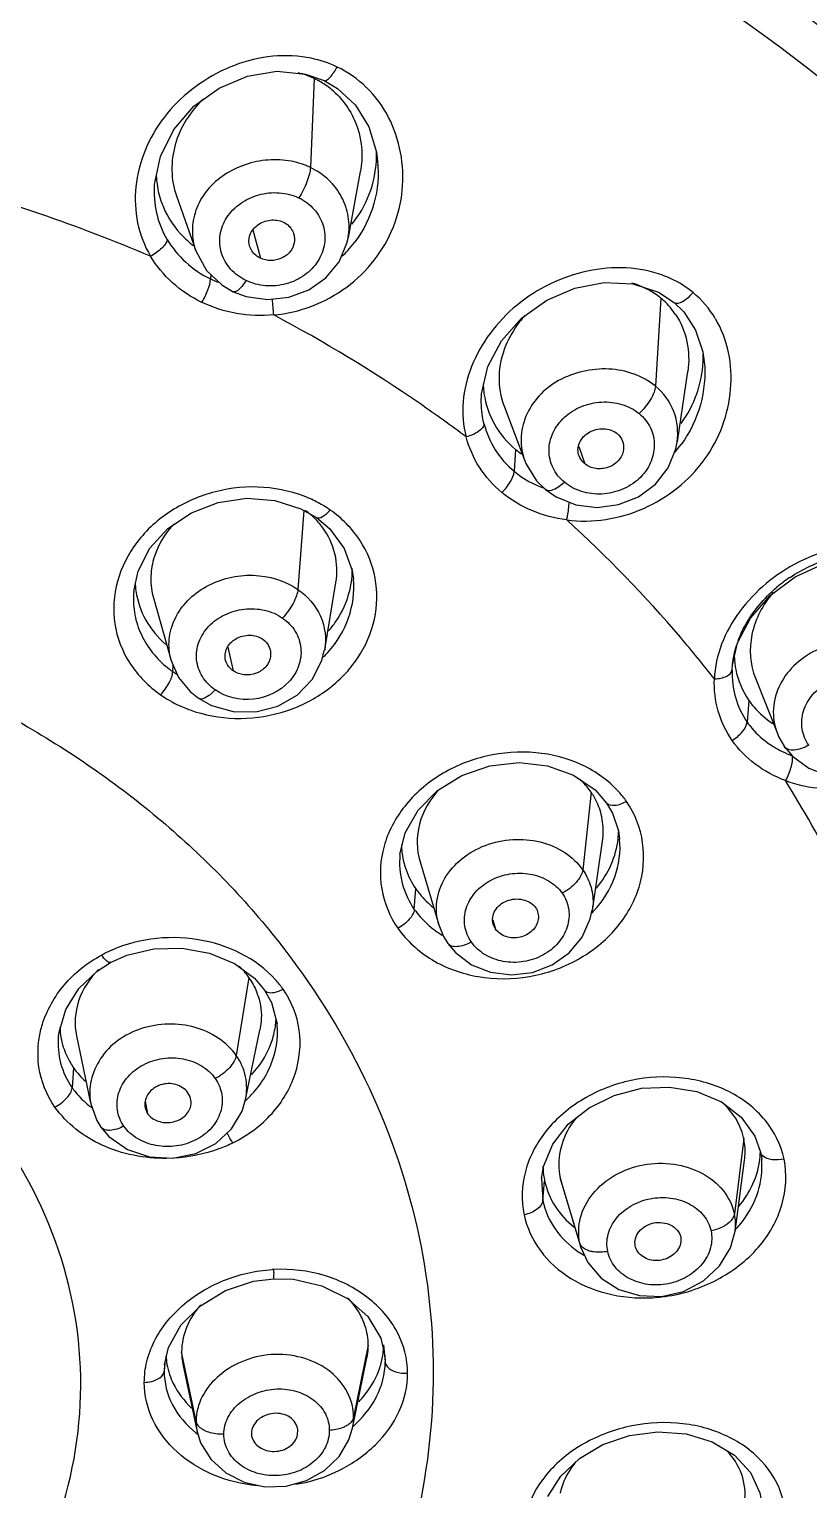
# Model space of a CAD drawing. Extents: x 0 to 1693, y 0 to 1240.
# Drawn here: x 939.1 to 953.97, y 641.74 to 669.62 of the extents above; entities that cross this region are included whole.
import ezdxf

# ---------------------------------------------------------------- set-up
doc = ezdxf.new("R2010")
doc.units = 0
doc.header["$LTSCALE"] = 14
doc.header["$MEASUREMENT"] = 0
doc.layers.add('DEF_LAYER_ASSEM_MEMBER', color=7, linetype='CONTINUOUS')

msp = doc.modelspace()

# ---------------------------------------------------------------- linework, layer by layer
at = {"layer": 'DEF_LAYER_ASSEM_MEMBER', "color": 7, "linetype": 'Continuous'}
for p, q in [((943.827, 668.813), (944.369, 668.761)), ((944.369, 668.761), (944.725, 668.636)), ((945.747, 667.101), (945.747, 667.1)), ((945.191, 665.644), (945.418, 666.899)), ((941.909, 666.435), (942.278, 665.386)), ((945.184, 665.63), (945.187, 665.644)), ((951.102, 664.597), (951.402, 664.403)), ((951.978, 663.268), (951.978, 663.266)), ((951.468, 661.74), (951.663, 663.084)), ((948.16, 662.42), (948.557, 661.378)), ((951.459, 661.736), (951.459, 661.741)), ((948.555, 661.377), (948.556, 661.376)), ((944.282, 660.466), (944.579, 660.298)), ((944.739, 657.775), (944.951, 659.055)), ((941.096, 658.889), (941.096, 658.888)), ((941.472, 658.766), (941.81, 657.571)), ((952.517, 657.482), (952.613, 657.905)), ((944.739, 657.775), (944.737, 657.76)), ((952.511, 657.389), (952.517, 657.482)), ((952.517, 657.482), (952.518, 657.49)), ((952.953, 657.231), (953.373, 656.173)), ((953.509, 655.921), (953.508, 655.922)), ((949.483, 655.381), (949.893, 655.099)), ((949.817, 655.059), (949.802, 655.079)), ((949.83, 655.039), (949.817, 655.059)), ((949.893, 655.099), (950.115, 654.848)), ((950.115, 654.848), (950.115, 654.848)), ((949.845, 652.798), (950.036, 654.123)), ((950.365, 654.16), (950.365, 654.163)), ((946.173, 653.867), (946.173, 653.865)), ((946.556, 653.729), (946.914, 652.524)), ((949.802, 652.639), (949.839, 652.811)), ((947.998, 652.443), (947.953, 652.536)), ((947.086, 652.17), (947.085, 652.17)), ((943.833, 650.614), (943.832, 650.634)), ((940.003, 650.406), (940.272, 649.12)), ((943.229, 649.188), (943.502, 650.516)), ((940.275, 649.121), (940.278, 649.105)), ((941.313, 649.032), (941.361, 648.92)), ((940.469, 648.664), (940.469, 648.664)), ((952.729, 648.446), (952.724, 648.468)), ((953.05, 648.185), (953.05, 648.185)), ((948.874, 647.686), (948.913, 647.913)), ((952.565, 646.665), (952.745, 648.034)), ((953.072, 648.042), (953.072, 648.043)), ((948.873, 647.693), (948.872, 647.686)), ((949.229, 647.696), (949.253, 647.602)), ((949.253, 647.602), (949.624, 646.369)), ((952.479, 646.363), (952.564, 646.677)), ((950.668, 646.373), (950.662, 646.396)), ((951.527, 646.569), (951.531, 646.474)), ((945.56, 645.048), (945.806, 644.638)), ((941.681, 644.127), (941.759, 644.461)), ((945.806, 644.638), (945.887, 644.3)), ((945.269, 642.92), (945.543, 644.258)), ((945.886, 644.305), (945.887, 644.3)), ((941.682, 644.132), (941.681, 644.127)), ((942.035, 644.141), (942.306, 642.85)), ((942.304, 642.856), (942.305, 642.85)), ((943.339, 642.821), (943.344, 642.766)), ((944.218, 642.794), (944.227, 642.891))]:
    msp.add_line(p, q, dxfattribs=at)
at = {"layer": 'DEF_LAYER_ASSEM_MEMBER', "color": 9, "linetype": 'Continuous'}
for p, q in [((944.539, 668.674), (944.465, 666.977)), ((943.37, 665.786), (943.511, 665.247)), ((942.564, 664.935), (942.561, 664.851)), ((951.15, 664.482), (951.045, 662.804)), ((948.378, 661.598), (948.352, 661.179)), ((949.582, 661.652), (949.696, 661.325)), ((944.341, 660.433), (944.226, 658.925)), ((942.889, 657.822), (942.992, 657.373)), ((941.841, 657.356), (941.848, 657.483)), ((952.827, 656.806), (952.795, 656.393)), ((949.817, 655.059), (949.66, 653.573)), ((946.447, 652.82), (946.477, 653.209)), ((947.947, 652.621), (947.998, 652.443)), ((943.292, 651.52), (943.051, 650.031)), ((939.95, 649.793), (939.921, 649.416)), ((941.315, 649.156), (941.361, 648.92)), ((952.729, 648.446), (952.551, 647.009)), ((948.872, 647.686), (948.897, 647.256)), ((948.897, 647.256), (948.932, 647.636)), ((949.604, 646.449), (949.229, 647.696)), ((949.624, 646.369), (949.604, 646.449)), ((945.568, 644.5), (945.29, 643.126)), ((945.861, 644.51), (945.892, 644.179)), ((941.691, 644.168), (941.676, 644.005)), ((942.284, 643.05), (942.009, 644.378)), ((945.887, 644.3), (945.892, 644.179)), ((941.681, 644.127), (941.676, 644.005))]:
    msp.add_line(p, q, dxfattribs=at)
at = {"layer": 'DEF_LAYER_ASSEM_MEMBER', "color": 7, "linetype": 'Continuous'}
for points in [[(941.495, 666.653), (941.606, 667.189), (941.86, 667.701), (942.244, 668.145), (942.725, 668.49), (943.265, 668.718), (943.827, 668.813)], [(944.725, 668.636), (944.984, 668.483), (945.323, 668.165), (945.577, 667.752), (945.725, 667.267), (945.747, 667.101)], [(942.994, 664.606), (943.24, 664.514), (943.649, 664.455), (944.057, 664.5), (944.436, 664.643), (944.76, 664.873), (945.011, 665.175), (945.163, 665.531), (945.184, 665.63)], [(942.278, 665.386), (942.485, 665.011), (942.774, 664.735), (942.994, 664.606)], [(947.73, 662.659), (947.852, 663.181), (948.112, 663.669), (948.493, 664.103), (948.972, 664.446), (949.51, 664.675), (950.07, 664.782), (950.614, 664.757), (951.102, 664.597)], [(951.402, 664.403), (951.587, 664.221), (951.812, 663.875), (951.95, 663.462), (951.978, 663.266)], [(948.95, 660.829), (949.154, 660.689), (949.529, 660.539), (949.934, 660.49), (950.342, 660.544), (950.72, 660.695), (951.046, 660.933), (951.289, 661.245), (951.434, 661.607), (951.459, 661.736)], [(948.556, 661.376), (948.574, 661.33), (948.778, 661), (948.95, 660.83)], [(941.096, 658.889), (941.181, 659.274), (941.404, 659.71), (941.749, 660.09), (942.196, 660.388), (942.708, 660.585), (943.252, 660.664), (943.789, 660.622), (944.282, 660.466)], [(944.579, 660.298), (944.837, 660.079), (945.108, 659.708), (945.263, 659.286), (945.288, 659.119)], [(952.613, 657.905), (952.86, 658.379), (953.235, 658.81), (953.709, 659.165), (954.25, 659.411), (954.817, 659.534), (955.371, 659.53), (955.873, 659.401), (956.286, 659.149)], [(941.809, 657.571), (941.952, 657.247), (942.174, 656.976), (942.334, 656.847)], [(942.334, 656.847), (942.577, 656.711), (942.991, 656.593), (943.425, 656.589), (943.842, 656.698), (944.21, 656.908), (944.5, 657.206), (944.683, 657.571), (944.729, 657.762)], [(953.509, 655.921), (953.658, 655.744), (953.971, 655.511), (954.342, 655.368), (954.746, 655.324), (955.152, 655.381), (955.533, 655.535), (955.857, 655.779), (956.101, 656.094), (956.247, 656.455)], [(953.371, 656.177), (953.395, 656.119), (953.508, 655.922)], [(946.173, 653.865), (946.272, 654.279), (946.52, 654.711), (946.889, 655.087), (947.355, 655.376), (947.887, 655.556), (948.445, 655.619), (948.989, 655.561), (949.483, 655.381)], [(950.115, 654.848), (950.227, 654.655), (950.339, 654.321), (950.363, 654.163)], [(946.913, 652.526), (947.004, 652.304), (947.085, 652.17)], [(947.086, 652.17), (947.231, 651.996), (947.538, 651.764), (947.902, 651.619), (948.299, 651.569), (948.7, 651.617), (949.078, 651.758), (949.402, 651.988), (949.648, 652.29), (949.802, 652.639)], [(940.652, 651.807), (940.965, 651.945), (941.477, 652.067), (942.016, 652.08), (942.542, 651.984), (943.015, 651.787)], [(939.662, 650.393), (939.671, 650.475), (939.798, 650.91), (940.047, 651.312), (940.396, 651.643), (940.652, 651.807)], [(943.015, 651.787), (943.399, 651.504), (943.591, 651.28)], [(943.591, 651.28), (943.724, 651.043), (943.832, 650.634)], [(940.469, 648.664), (940.623, 648.482), (940.974, 648.236), (941.395, 648.097), (941.843, 648.07), (942.279, 648.158), (942.66, 648.353), (942.96, 648.631), (943.163, 648.971), (943.229, 649.19)], [(948.913, 647.913), (949.087, 648.34), (949.382, 648.721), (949.782, 649.035), (950.256, 649.27), (950.777, 649.405), (951.315, 649.428), (951.837, 649.341), (952.305, 649.147), (952.682, 648.855)], [(940.278, 649.105), (940.39, 648.793), (940.469, 648.664)], [(952.682, 648.855), (952.944, 648.489), (953.05, 648.185)], [(953.05, 648.185), (953.059, 648.141), (953.072, 648.043)], [(949.624, 646.369), (949.754, 646.081), (950.008, 645.783), (950.346, 645.567), (950.741, 645.449), (951.163, 645.433), (951.583, 645.528), (951.961, 645.729), (952.269, 646.015), (952.479, 646.363)], [(941.759, 644.461), (941.997, 644.884), (942.372, 645.256), (942.848, 645.544), (943.383, 645.721), (943.765, 645.77)], [(943.765, 645.77), (944.14, 645.76), (944.686, 645.637), (945.174, 645.391), (945.56, 645.048)], [(942.304, 642.856), (942.371, 642.64), (942.567, 642.324), (942.852, 642.068), (943.204, 641.889), (943.598, 641.8), (944.004, 641.813), (944.392, 641.92), (944.735, 642.111), (945.012, 642.377), (945.201, 642.699), (945.269, 642.92)], [(948.993, 641.612), (949.24, 642.002), (949.596, 642.342), (950.042, 642.605), (950.552, 642.777), (951.093, 642.849), (951.631, 642.809), (952.129, 642.656), (952.551, 642.404), (952.861, 642.072), (953.038, 641.682), (953.073, 641.482)]]:
    msp.add_lwpolyline(points, dxfattribs=at)
for centre, radius, start, end in [((943.859, 667.247), 1.581, 62.5207, 64.4961), ((943.855, 667.24), 1.589, 58.091, 62.5191), ((943.859, 667.247), 1.581, 48.6079, 58.1005), ((943.604, 667.218), 2.123, 356.9668, 0.0979), ((943.601, 667.218), 2.126, 0.0971, 1.36), ((943.361, 666.909), 1.837, 182.2168, 182.922), ((943.338, 666.908), 1.815, 182.9138, 187.8295), ((943.268, 666.897), 1.744, 187.7994, 200.1105), ((943.43, 667.038), 1.958, 229.3966, 232.281), ((950.243, 663.384), 1.424, 47.4797, 50.4316), ((950.236, 663.377), 1.434, 33.6037, 47.4756), ((949.888, 663.379), 2.07, 359.7755, 0.956), ((949.863, 663.379), 2.096, 357.0769, 359.773), ((949.443, 662.905), 1.685, 181.9382, 183.1523), ((949.441, 662.905), 1.682, 183.1522, 188.1312), ((949.521, 662.982), 1.795, 230.453, 235.0742), ((943.479, 659.196), 1.522, 48.3243, 50.8595), ((943.509, 659.23), 1.477, 40.9575, 48.3282), ((943.534, 659.252), 1.443, 36.0668, 40.9351), ((943.631, 659.298), 1.633, 353.8296, 1.0567), ((942.658, 659.105), 1.535, 181.6655, 187.7849), ((943.579, 659.304), 1.685, 346.2954, 353.8222), ((955.172, 656.83), 2.8, 123.8631, 130.2504), ((954.438, 657.277), 1.934, 161.3409, 162.6076), ((954.477, 657.263), 1.975, 159.8299, 161.34), ((954.191, 657.718), 1.645, 181.411, 182.3213), ((954.189, 657.718), 1.643, 182.3214, 182.7418), ((954.184, 657.718), 1.637, 182.7405, 187.7586), ((954.176, 657.717), 1.63, 187.7621, 191.2487), ((948.774, 654.324), 1.275, 13.8776, 28.8086), ((948.777, 654.334), 1.566, 353.889, 358.8137), ((947.723, 654.089), 1.522, 181.5212, 182.9849), ((947.73, 654.089), 1.529, 182.9891, 188.074), ((947.756, 654.094), 1.556, 188.1063, 198.7646), ((942.168, 650.734), 1.371, 33.0867, 34.943), ((942.243, 650.771), 1.287, 17.8125, 19.978), ((942.207, 650.819), 1.607, 341.8968, 352.9462), ((942.261, 650.81), 1.552, 353.0151, 353.7294), ((942.278, 650.808), 1.535, 353.7245, 357.3017), ((950.762, 647.846), 1.581, 140.7231, 146.7638), ((951.553, 648.195), 1.203, 0.1102, 12.0378), ((951.519, 648.196), 1.237, 352.4613, 0.046), ((951.534, 648.232), 1.514, 353.2847, 358.2364), ((950.306, 647.924), 1.405, 180.1458, 189.6964), ((950.231, 647.913), 1.328, 189.7729, 192.0395), ((944.152, 644.381), 1.448, 42.575, 44.9534), ((944.179, 644.405), 1.412, 35.5345, 42.5933), ((943.577, 644.192), 1.617, 138.1619, 138.5942), ((944.329, 644.503), 1.24, 348.5992, 357.5764), ((944.37, 644.5), 1.198, 357.6178, 359.9989), ((944.491, 644.512), 1.37, 351.4454, 357.3265), ((943.037, 644.37), 1.328, 183.1431, 190.1638), ((943.162, 644.378), 1.153, 180.0002, 180.7795), ((943.185, 644.379), 1.176, 180.8202, 191.6908), ((944.426, 644.523), 1.436, 341.5978, 351.4094), ((943.074, 644.377), 1.366, 190.1752, 198.4172), ((950.82, 641.225), 1.668, 141.001, 141.9705)]:
    msp.add_arc(centre, radius, start, end, dxfattribs=at)
at = {"layer": 'DEF_LAYER_ASSEM_MEMBER', "color": 9, "linetype": 'Continuous'}
for centre, radius, start, end in [((929.128, 636.361), 31.425, 66.9805, 75.2244), ((943.466, 666.952), 2.315, 313.9297, 317.7228), ((943.481, 666.938), 2.295, 317.7204, 322.6512), ((943.497, 666.925), 2.275, 322.658, 323.0288), ((943.396, 666.598), 1.936, 227.3205, 244.4445), ((943.44, 666.699), 2.047, 244.5465, 248.982), ((937.773, 663.832), 6.001, 3.1587, 6.0668), ((949.677, 663.057), 2.306, 319.0782, 323.7606), ((943.488, 658.463), 2.398, 59.5833, 66.3278), ((943.561, 658.589), 2.253, 55.2761, 59.5613), ((943.312, 659.072), 2.007, 314.1052, 317.0094), ((943.343, 659.042), 1.964, 317.0184, 317.476), ((943.351, 659.035), 1.953, 317.4761, 317.8674), ((942.887, 658.865), 1.836, 229.9291, 235.2642), ((942.899, 658.882), 1.857, 235.2703, 238.0864), ((942.372, 656.901), 0.0658, 235.3004, 245.9104), ((943.063, 659.084), 2.616, 249.347, 252.328), ((954.402, 656.586), 1.11, 200.8886, 201.6325), ((954.261, 657.482), 1.832, 235.4673, 238.9438), ((954.294, 657.536), 1.896, 238.9533, 244.0672), ((954.321, 657.593), 1.958, 244.0678, 250.0716), ((948.928, 653.782), 1.911, 34.9965, 42.0572), ((935.608, 644.089), 21.123, 21.2486, 31.9813), ((948.76, 652.955), 1.097, 352.397, 356.1891), ((948.214, 654.286), 2.234, 316.5195, 317.6958), ((947.938, 653.915), 1.854, 231.2438, 233.947), ((947.975, 653.967), 1.918, 233.9589, 238.7072), ((941.834, 649.388), 2.894, 115.7601, 117.8478), ((942.352, 650.181), 1.943, 35.0298, 41.7441), ((941.883, 650.657), 2.006, 312.1449, 312.6162), ((941.371, 650.475), 1.799, 231.057, 231.5794), ((941.389, 650.498), 1.827, 231.5825, 233.2651), ((951.562, 646.798), 1.012, 358.6725, 12.0451), ((951.548, 646.799), 1.026, 353.1266, 358.6136), ((951.109, 648.083), 2.009, 317.3243, 322.5573), ((950.584, 647.776), 1.798, 235.5833, 239.8656), ((943.925, 642.966), 2.986, 92.9746, 93.5711), ((950.823, 648.396), 2.991, 275.2452, 277.8009), ((943.25, 643.05), 0.965, 180.0038, 189.5216), ((944.255, 643.127), 1.035, 348.5619, 359.9483), ((943.497, 644.338), 1.936, 231.0512, 231.4438), ((943.505, 644.349), 1.95, 231.4445, 232.4387), ((943.249, 643.05), 0.964, 189.5364, 191.6268)]:
    msp.add_arc(centre, radius, start, end, dxfattribs=at)
for points, start_tangent, end_tangent in [([(969.823, 665.655), (966.819, 672.716), (961.726, 678.94), (954.808, 684.074), (946.427, 687.88)], (-0.248722, 0.968575), (-0.946164, 0.323686)), ([(968.976, 645.436), (968.865, 652.38), (967.018, 659.169), (963.521, 665.477), (958.529, 671.067), (952.238, 675.685), (944.954, 679.126), (936.943, 681.26), (928.579, 681.979)], (0.108919, 0.994051), (-1, -0.000266)), ([(934.987, 615.658), (948.508, 619.754), (954.35, 623.277), (959.302, 627.631), (963.195, 632.667), (965.893, 638.212), (967.304, 644.073), (967.378, 650.048), (966.115, 655.932), (963.556, 661.521), (959.79, 666.623), (954.947, 671.061), (949.195, 674.683), (942.731, 677.363), (928.579, 679.564)], (0.990632, 0.136562), (-1, 0)), ([(934.916, 615.868), (948.308, 619.922), (954.094, 623.41), (959, 627.722), (962.856, 632.709), (965.53, 638.2), (966.928, 644.004), (967.003, 649.922), (965.752, 655.75), (963.218, 661.285), (959.489, 666.338), (954.693, 670.734), (948.997, 674.321), (942.595, 676.975), (928.579, 679.155)], (0.990658, 0.136371), (-1, 0)), ([(946.801, 678.676), (956.772, 672.858), (960.839, 669.105), (964.199, 664.861), (966.745, 660.272), (968.426, 655.409), (969.209, 650.388), (969.068, 645.334)], (0.924076, -0.38221), (-0.1181, -0.993002)), ([(965.947, 648.415), (964.973, 654.26), (962.672, 659.845), (959.129, 664.967), (954.473, 669.439), (942.534, 675.812), (928.579, 678.044)], (-0.050016, 0.998748), (-1, 0)), ([(928.579, 677.206), (942.111, 675.085), (953.763, 669.017), (958.361, 664.747), (961.916, 659.845), (964.304, 654.48), (965.439, 648.842)], (1, 0), (0.085984, -0.996297)), ([(944.305, 669.09), (943.563, 669.075), (942.844, 668.854), (942.2, 668.462), (941.674, 667.932), (941.311, 667.299), (941.138, 666.611), (941.17, 665.921), (941.417, 665.284)], (-0.991656, 0.128913), (0.514368, -0.857569)), ([(944.973, 668.895), (944.48, 669.061), (944.307, 669.09)], (-0.899778, 0.436349), (-0.992255, 0.124218)), ([(944.725, 668.636), (944.774, 668.643), (944.84, 668.699), (944.973, 668.895)], (0.902973, -0.429696), (0.468408, 0.883512)), ([(945.531, 668.506), (944.973, 668.895)], (-0.712795, 0.701372), (-0.90501, 0.42539)), ([(943.766, 664.163), (945.157, 664.695), (946.049, 665.847), (946.217, 666.547), (946.185, 667.261), (945.957, 667.934), (945.533, 668.505)], (0.996257, 0.086445), (-0.718443, 0.695585)), ([(944.465, 666.977), (944.048, 667.105), (943.603, 667.115), (943.17, 667.012), (942.782, 666.808), (942.476, 666.517), (942.282, 666.16), (942.214, 665.772), (942.278, 665.387)], (-0.902464, 0.430765), (0.329976, -0.943989)), ([(945.747, 667.1), (945.678, 666.293), (945.314, 665.557)], (0.093139, -0.995653), (-0.601412, -0.798939)), ([(944.465, 666.977), (944.447, 666.857), (944.398, 666.703), (944.245, 666.397)], (-0.043799, -0.99904), (-0.538137, -0.842857)), ([(945.187, 665.644), (945.187, 666.039), (945.061, 666.414), (944.815, 666.738), (944.465, 666.977)], (0.163738, 0.986504), (-0.902733, 0.430201)), ([(941.736, 665.601), (941.536, 666.105), (941.495, 666.653)], (-0.511849, 0.859076), (0.066556, 0.997783)), ([(943.239, 664.82), (942.943, 665.04), (942.77, 665.345), (942.745, 665.69), (942.871, 666.022), (943.13, 666.289), (943.481, 666.455), (943.872, 666.494), (944.245, 666.397)], (-0.902552, 0.430581), (0.902541, -0.430603)), ([(944.245, 666.397), (944.539, 666.176), (944.709, 665.869), (944.735, 665.524), (944.61, 665.192), (944.353, 664.923), (944.003, 664.757), (943.611, 664.721), (943.239, 664.82)], (0.902541, -0.430603), (-0.902552, 0.430581)), ([(941.736, 665.601), (941.705, 665.526), (941.633, 665.439), (941.417, 665.284)], (-0.17953, -0.983752), (-0.887591, -0.460632)), ([(941.736, 665.601), (942.083, 665.174)], (0.510807, -0.859696), (0.735229, -0.677819)), ([(942.395, 664.403), (941.835, 664.778), (941.417, 665.284)], (-0.901818, 0.432115), (-0.52037, 0.853941)), ([(951.186, 664.92), (950.485, 665.062), (949.752, 664.998), (949.042, 664.754), (948.406, 664.35), (947.892, 663.812), (947.54, 663.182), (947.379, 662.506), (947.436, 661.836)], (-0.937115, 0.34902), (0.254361, -0.967109)), ([(942.394, 664.403), (942.51, 664.641), (942.561, 664.851)], (0.524664, 0.851309), (0.043574, 0.99905)), ([(943.239, 664.82), (943.101, 664.649), (943.04, 664.608), (942.994, 664.606)], (-0.538123, -0.842866), (-0.902597, 0.430486)), ([(951.763, 664.59), (951.343, 664.855), (951.188, 664.919)], (-0.766553, 0.64218), (-0.938841, 0.344352)), ([(951.402, 664.403), (951.563, 664.421), (951.669, 664.496), (951.763, 664.59)], (0.77065, -0.637259), (0.656821, 0.754047)), ([(952.187, 664.093), (951.763, 664.59)], (-0.506765, 0.862085), (-0.774722, 0.632302)), ([(943.766, 664.163), (943.057, 664.193), (942.395, 664.403)], (-0.996393, -0.084857), (-0.904125, 0.427268)), ([(947.436, 661.835), (946.563, 662.464), (943.766, 664.163)], (-0.799947, 0.600071), (-0.882838, 0.469677)), ([(949.353, 660.251), (950.822, 660.472), (951.978, 661.4), (952.323, 662.045), (952.48, 662.745), (952.44, 663.447), (952.189, 664.092)], (0.991481, -0.130249), (-0.513958, 0.857815)), ([(951.045, 662.804), (950.637, 663.035), (950.157, 663.13), (949.661, 663.086), (949.198, 662.91), (948.823, 662.614), (948.577, 662.229), (948.483, 661.802), (948.555, 661.377)], (-0.770754, 0.637133), (0.353778, -0.935329)), ([(951.978, 663.266), (951.902, 662.449), (951.537, 661.694)], (0.093439, -0.995625), (-0.591207, -0.80652)), ([(947.778, 662.081), (947.748, 662.222), (947.73, 662.659)], (-0.253872, 0.967238), (0.08345, 0.996512)), ([(951.045, 662.804), (951.019, 662.69), (950.95, 662.548), (950.734, 662.282)], (-0.0626, -0.998039), (-0.735277, -0.677767)), ([(951.459, 661.741), (951.396, 662.32), (951.045, 662.804)], (0.137916, 0.990444), (-0.771116, 0.636695)), ([(949.311, 660.97), (949.092, 661.246), (949.016, 661.578), (949.093, 661.917), (949.311, 662.211), (949.636, 662.416), (950.02, 662.501), (950.406, 662.456), (950.734, 662.282)], (-0.770874, 0.636987), (0.770857, -0.637008)), ([(950.734, 662.282), (950.951, 662.006), (951.023, 661.672), (950.947, 661.333), (950.731, 661.038), (950.406, 660.832), (950.023, 660.746), (949.638, 660.795), (949.311, 660.97)], (0.770857, -0.637008), (-0.770874, 0.636987)), ([(947.778, 662.081), (947.671, 661.941), (947.436, 661.836)], (-0.148669, -0.988887), (-0.966869, -0.255272)), ([(947.778, 662.081), (947.992, 661.588), (948.352, 661.179)], (0.253179, -0.967419), (0.770521, -0.637415)), ([(948.117, 660.774), (947.69, 661.256), (947.436, 661.835)], (-0.76952, 0.638623), (-0.260966, 0.965348)), ([(948.117, 660.774), (948.281, 660.982), (948.352, 661.179)], (0.720815, 0.693128), (0.062281, 0.998059)), ([(948.352, 661.179), (948.478, 661.083), (948.908, 660.861)], (0.771206, -0.636585), (0.937817, -0.347131)), ([(944.451, 660.659), (943.574, 660.873), (942.654, 660.789), (941.813, 660.425), (941.161, 659.828), (940.786, 659.077), (940.735, 658.27), (941.024, 657.516), (941.608, 656.914)], (-0.915615, 0.402057), (0.815485, -0.578778)), ([(949.311, 660.97), (949.207, 660.887), (949.103, 660.829), (948.95, 660.829)], (-0.735269, -0.677775), (-0.770539, 0.637393)), ([(949.353, 660.251), (948.688, 660.43), (948.117, 660.774)], (-0.991182, 0.132507), (-0.77296, 0.634455)), ([(942.269, 656.592), (943.136, 656.463), (944.012, 656.61), (944.788, 657.012), (945.369, 657.619), (945.685, 658.358), (945.701, 659.138), (945.408, 659.862), (944.844, 660.44)], (0.952782, -0.303657), (-0.82072, 0.571331)), ([(944.579, 660.298), (944.695, 660.314), (944.771, 660.368), (944.844, 660.441)], (0.821554, -0.570131), (0.668569, 0.74365)), ([(949.353, 660.251), (949.37, 660.329), (949.399, 660.594)], (0.231504, 0.972834), (0.034857, 0.999392)), ([(952.169, 657.217), (951.523, 658.011), (949.353, 660.251)], (-0.6145, 0.788917), (-0.73942, 0.673244)), ([(956.527, 659.42), (955.914, 659.705), (955.216, 659.797), (954.49, 659.709), (953.786, 659.451), (953.157, 659.037), (952.65, 658.5), (952.308, 657.879), (952.169, 657.218)], (-0.823016, 0.568018), (-0.037895, -0.999282)), ([(928.579, 659.049), (935.555, 657.903), (938.706, 656.511), (941.468, 654.638), (943.735, 652.355), (945.42, 649.751), (946.457, 646.925), (946.807, 643.986)], (1, 0), (0, -1)), ([(941.809, 657.574), (941.773, 657.972), (941.883, 658.364), (942.126, 658.711), (942.48, 658.98), (942.909, 659.147), (943.372, 659.195), (944.226, 658.925)], (-0.272289, 0.962216), (0.821714, -0.5699)), ([(944.8, 657.724), (945.193, 658.385), (945.288, 659.119)], (0.670847, 0.741596), (-0.092319, 0.995729)), ([(941.096, 658.888), (941.108, 658.49), (941.22, 658.109), (941.705, 657.459)], (-0.094017, -0.995571), (0.765182, -0.643814)), ([(944.226, 658.925), (944.2, 658.807), (944.135, 658.659), (943.935, 658.379)], (-0.076097, -0.9971), (-0.683966, -0.729514)), ([(944.226, 658.925), (944.657, 658.412), (944.739, 657.775)], (0.821795, -0.569784), (-0.163781, -0.986497)), ([(942.649, 657.007), (942.405, 657.262), (942.296, 657.583), (942.339, 657.92), (942.527, 658.221), (942.831, 658.441), (943.204, 658.548), (943.592, 658.528), (943.935, 658.379)], (-0.821759, 0.569835), (0.821772, -0.569817)), ([(943.935, 658.379), (944.177, 658.122), (944.283, 657.8), (944.24, 657.464), (944.054, 657.162), (943.379, 656.832), (942.649, 657.007)], (0.821772, -0.569817), (-0.821759, 0.569835)), ([(953.525, 655.277), (954.971, 655.181), (956.313, 655.838), (956.81, 656.391), (957.146, 657.037), (957.297, 657.727), (957.235, 658.406)], (0.936744, -0.350015), (-0.255207, 0.966886)), ([(956.094, 657.367), (955.736, 657.701), (955.252, 657.893), (954.712, 657.927), (954.182, 657.796), (953.734, 657.51), (953.424, 657.111), (953.296, 656.65), (953.366, 656.19)], (-0.572619, 0.819822), (0.35655, -0.934276)), ([(941.608, 656.914), (941.77, 657.141), (941.841, 657.356)], (0.683656, 0.729805), (0.056407, 0.998408)), ([(952.169, 657.218), (952.296, 657.234), (952.407, 657.272), (952.511, 657.389)], (0.999079, 0.042912), (0.103486, 0.994631)), ([(952.511, 657.389), (952.573, 656.866), (952.795, 656.393)], (-0.035731, -0.999361), (0.572383, -0.819986)), ([(953.97, 655.952), (953.844, 656.265), (953.87, 656.604), (954.043, 656.915), (954.338, 657.153), (954.708, 657.282), (955.099, 657.283), (955.452, 657.157), (955.713, 656.92)], (-0.572751, 0.819729), (0.572727, -0.819746)), ([(942.649, 657.007), (942.48, 656.867), (942.345, 656.841)], (-0.683992, -0.72949), (-0.912724, 0.408577)), ([(952.508, 656.045), (952.243, 656.603), (952.169, 657.217)], (-0.570622, 0.821213), (0.031429, 0.999506)), ([(941.608, 656.914), (941.733, 656.833), (942.141, 656.636)], (0.821921, -0.569601), (0.935698, -0.352803)), ([(952.508, 656.045), (952.708, 656.214), (952.795, 656.393)], (0.86221, 0.506551), (0.077371, 0.997002)), ([(952.795, 656.393), (952.886, 656.275), (953.223, 655.972)], (0.573149, -0.819451), (0.82372, -0.566997)), ([(953.525, 655.277), (952.948, 655.592), (952.508, 656.045)], (-0.935825, 0.352464), (-0.575801, 0.81759)), ([(953.97, 655.952), (953.83, 655.89), (953.691, 655.859), (953.577, 655.871), (953.509, 655.921)], (-0.874355, -0.485287), (-0.573703, 0.819063)), ([(950.346, 655.062), (949.648, 655.573), (948.764, 655.809), (947.819, 655.743), (946.945, 655.387), (946.264, 654.785), (945.869, 654.026), (945.825, 653.211), (946.133, 652.458)], (-0.669355, 0.742943), (0.562873, -0.826543)), ([(953.654, 655.752), (953.626, 655.526), (953.525, 655.277)], (0.097615, -0.995224), (-0.489157, -0.872196)), ([(946.133, 652.458), (946.783, 651.86), (947.664, 651.536), (948.641, 651.539), (949.565, 651.863), (950.298, 652.462), (950.733, 653.244), (950.802, 654.092), (950.493, 654.878)], (0.578023, -0.81602), (-0.570186, 0.821516)), ([(950.493, 654.878), (950.381, 654.826), (950.267, 654.799), (950.115, 654.848)], (-0.868114, -0.496364), (-0.571465, 0.820626)), ([(946.914, 652.526), (946.878, 652.976), (947.031, 653.413), (947.353, 653.784), (947.802, 654.041), (948.323, 654.151), (948.848, 654.105), (949.315, 653.904), (949.66, 653.573)], (-0.283461, 0.958984), (0.572662, -0.819792)), ([(949.867, 652.782), (950.271, 653.438), (950.363, 654.16)], (0.673058, 0.73959), (-0.094152, 0.995558)), ([(946.173, 653.865), (946.217, 653.319), (946.447, 652.82)], (-0.092422, -0.99572), (0.572704, -0.819762)), ([(947.536, 652.195), (947.41, 652.504), (947.436, 652.837), (947.609, 653.142), (947.902, 653.373), (948.27, 653.495), (948.658, 653.491), (949.009, 653.363), (949.268, 653.127)], (-0.572707, 0.81976), (0.572727, -0.819746)), ([(949.66, 653.573), (949.625, 653.464), (949.537, 653.338), (949.268, 653.127)], (-0.104996, -0.994473), (-0.880716, -0.473645)), ([(949.66, 653.573), (949.817, 653.242), (949.854, 652.882)], (0.572754, -0.819728), (-0.066322, -0.997798)), ([(949.268, 653.127), (949.391, 652.816), (949.362, 652.484), (949.189, 652.179), (948.898, 651.946), (948.531, 651.822), (948.142, 651.826), (947.793, 651.956), (947.536, 652.195)], (0.572728, -0.819746), (-0.572707, 0.81976)), ([(946.447, 652.82), (946.351, 652.63), (946.133, 652.458)], (-0.077382, -0.997002), (-0.880479, -0.474085)), ([(946.447, 652.82), (946.684, 652.549), (946.777, 652.469)], (0.572704, -0.819762), (0.779753, -0.626087)), ([(943.802, 651.475), (942.322, 652.241), (940.576, 651.995)], (-0.665285, 0.746589), (-0.900618, -0.434611)), ([(947.536, 652.195), (947.399, 652.135), (947.264, 652.108), (947.153, 652.12), (947.086, 652.17)], (-0.880733, -0.473613), (-0.573258, 0.819375)), ([(939.593, 649.047), (939.288, 649.811), (939.355, 650.627), (939.77, 651.375), (940.482, 651.947)], (-0.572161, 0.820141), (0.880153, 0.474691)), ([(940.652, 651.807), (940.584, 651.832), (940.482, 651.947)], (-0.881565, -0.472064), (-0.586501, 0.809949)), ([(942.987, 648.361), (943.734, 648.926), (944.174, 649.683), (944.252, 650.515), (943.943, 651.297)], (0.891286, 0.453442), (-0.573617, 0.819124)), ([(943.591, 651.28), (943.644, 651.241), (943.777, 651.236), (943.943, 651.297)], (0.571638, -0.820506), (0.885835, 0.464001)), ([(943.051, 650.031), (942.266, 650.566), (941.754, 650.63), (941.243, 650.543), (940.793, 650.315), (940.464, 649.971), (940.285, 649.557), (940.275, 649.121)], (-0.572441, 0.819946), (0.185152, -0.98271)), ([(943.241, 649.181), (943.711, 649.851), (943.833, 650.614)], (0.735905, 0.677085), (-0.086277, 0.996271)), ([(939.657, 650.394), (939.702, 649.885), (939.921, 649.416)], (-0.07919, -0.99686), (0.572683, -0.819777)), ([(943.051, 650.031), (943.011, 649.921), (942.92, 649.796), (942.65, 649.59)], (-0.159798, -0.98715), (-0.886969, -0.461828)), ([(943.229, 649.19), (943.228, 649.626), (943.051, 650.031)], (0.201976, 0.97939), (-0.572825, 0.819678)), ([(940.907, 648.683), (940.784, 648.993), (940.813, 649.324), (940.987, 649.626), (941.28, 649.854), (941.65, 649.973), (942.04, 649.965), (942.391, 649.831), (942.65, 649.59)], (-0.572728, 0.819746), (0.572748, -0.819731)), ([(942.65, 649.59), (942.775, 649.281), (942.749, 648.95), (942.576, 648.648), (942.281, 648.422), (941.911, 648.304), (941.52, 648.313), (941.168, 648.445), (940.907, 648.683)], (0.572748, -0.819731), (-0.572727, 0.819746)), ([(953.498, 648.054), (953.137, 648.795), (952.455, 649.337), (951.559, 649.601), (950.583, 649.554), (949.672, 649.199), (948.962, 648.59), (948.565, 647.815), (948.54, 646.991)], (-0.206452, 0.978457), (0.197696, -0.980263)), ([(939.593, 649.047), (939.82, 649.221), (939.921, 649.416)], (0.890666, 0.454658), (0.077383, 0.997001)), ([(939.921, 649.416), (939.99, 649.325), (940.241, 649.076)], (0.57273, -0.819744), (0.777768, -0.628551)), ([(941.719, 648.067), (940.495, 648.32), (939.593, 649.047)], (-0.999974, -0.007195), (-0.572465, 0.819929)), ([(940.907, 648.683), (940.775, 648.627), (940.643, 648.602), (940.536, 648.615), (940.469, 648.664)], (-0.886982, -0.461805), (-0.575173, 0.818032)), ([(942.987, 648.361), (942.721, 648.247), (941.858, 648.071)], (-0.894577, -0.446914), (-0.998601, -0.052877)), ([(942.987, 648.361), (942.959, 648.405), (942.877, 648.555)], (-0.558562, 0.829463), (-0.436258, 0.899822)), ([(953.093, 648.113), (953.077, 648.13), (953.05, 648.185)], (-0.726416, 0.687255), (-0.209974, 0.977707)), ([(953.498, 648.054), (953.27, 648.041), (953.093, 648.113)], (-0.974786, -0.223141), (-0.726416, 0.687255)), ([(949.604, 646.449), (949.618, 646.936), (949.852, 647.392), (950.274, 647.744), (950.816, 647.944), (951.398, 647.956), (951.932, 647.784), (952.338, 647.452), (952.551, 647.009)], (-0.208666, 0.977987), (0.20864, -0.977993)), ([(951.229, 645.432), (952.216, 645.75), (953.004, 646.366), (953.456, 647.18), (953.498, 648.054)], (0.990742, 0.135758), (-0.206215, 0.978507)), ([(952.704, 646.862), (953.004, 647.435), (953.072, 648.042)], (0.607469, 0.794343), (-0.092961, 0.99567)), ([(948.897, 647.256), (948.788, 647.096), (948.541, 646.992)], (-0.090076, -0.995935), (-0.980638, -0.195828)), ([(948.897, 647.256), (949.134, 646.72), (949.568, 646.293)], (0.20865, -0.97799), (0.824896, -0.565285)), ([(950.136, 646.292), (950.144, 646.618), (950.301, 646.924), (950.583, 647.163), (950.945, 647.298), (951.334, 647.31), (951.69, 647.198), (951.962, 646.979), (952.106, 646.684)], (-0.208653, 0.97799), (0.208679, -0.977984)), ([(948.54, 646.991), (948.851, 646.308), (949.434, 645.777), (950.216, 645.468), (951.097, 645.417)], (0.208664, -0.977987), (0.995811, 0.091441)), ([(952.551, 647.009), (952.539, 646.962), (952.416, 646.814)], (-0.123197, -0.992382), (-0.803353, -0.595503)), ([(952.106, 646.684), (952.095, 646.358), (951.934, 646.053), (951.653, 645.813), (951.291, 645.676), (950.903, 645.662), (950.547, 645.774), (950.277, 645.995), (950.136, 646.292)], (0.20868, -0.977984), (-0.208653, 0.97799)), ([(965.533, 646.669), (964.6, 639.85), (961.848, 633.376), (957.416, 627.573), (951.527, 622.734)], (0, -1), (-0.83663, -0.547769)), ([(952.416, 646.814), (952.347, 646.77), (952.106, 646.684)], (-0.803353, -0.595503), (-0.980753, -0.195252)), ([(949.642, 646.383), (949.629, 646.399), (949.604, 646.449)], (-0.668908, 0.743345), (-0.288111, 0.957597)), ([(949.794, 646.297), (949.747, 646.313), (949.642, 646.383)], (-0.962326, 0.271899), (-0.668908, 0.743345)), ([(950.136, 646.292), (949.875, 646.281), (949.794, 646.297)], (-0.98076, -0.195217), (-0.962326, 0.271899)), ([(941.297, 643.792), (941.346, 644.19), (941.488, 644.575), (942.021, 645.252), (942.806, 645.734), (943.739, 645.946)], (0.007507, 0.999972), (0.998058, 0.062286)), ([(943.765, 645.77), (943.769, 645.782), (943.77, 645.817), (943.771, 645.874), (943.77, 645.948)], (0.998457, 0.055537), (-0.022577, 0.999745)), ([(946.32, 643.966), (946.119, 644.757), (945.559, 645.409), (944.737, 645.83), (943.77, 645.948)], (0.001337, 0.999999), (-0.999111, -0.042149)), ([(945.29, 643.126), (945.174, 643.597), (944.851, 643.991), (944.365, 644.245), (943.793, 644.326), (943.222, 644.213), (942.737, 643.931), (942.404, 643.525), (942.284, 643.05)], (0.000077, 1), (-0.00001, -1)), ([(945.279, 642.952), (945.728, 643.522), (945.892, 644.179)], (0.749071, 0.66249), (-0.000033, 1)), ([(945.892, 644.179), (945.931, 644.093), (946.091, 643.996), (946.32, 643.966)], (0.092663, -0.995697), (0.999183, 0.040407)), ([(946.807, 643.986), (946.457, 641.048), (945.42, 638.223), (943.736, 635.618), (941.469, 633.336), (938.707, 631.462), (935.555, 630.07), (928.579, 628.923)], (0, -1), (-1, 0)), ([(941.297, 643.792), (941.439, 643.811), (941.676, 644.005)], (0.999583, 0.028892), (0.092664, 0.995697)), ([(941.676, 644.005), (941.836, 643.364), (942.28, 642.832)], (-0.000038, -1), (0.777707, -0.628627)), ([(944.19, 641.847), (945.022, 642.117), (945.704, 642.603), (946.159, 643.243), (946.32, 643.966)], (0.986965, 0.160935), (-0.001183, 0.999999)), ([(943.449, 641.819), (942.611, 642.029), (941.922, 642.467), (941.461, 643.077), (941.297, 643.792)], (-0.995768, 0.091907), (0.00035, 1)), ([(942.815, 642.802), (942.893, 643.121), (943.114, 643.397), (943.44, 643.588), (943.823, 643.667), (944.206, 643.619), (944.532, 643.452), (944.75, 643.192), (944.826, 642.877)], (0, 1), (0.000028, -1)), ([(942.344, 642.946), (942.322, 642.971), (942.284, 643.05)], (-0.702541, 0.711644), (-0.202768, 0.979227)), ([(945.29, 643.126), (945.28, 643.095), (945.209, 643.002)], (-0.198537, -0.980093), (-0.763844, -0.645401)), ([(942.467, 642.864), (942.431, 642.882), (942.344, 642.946)], (-0.91054, 0.413421), (-0.702541, 0.711644)), ([(942.815, 642.802), (942.727, 642.803), (942.467, 642.864)], (-0.99929, -0.037686), (-0.91054, 0.413421)), ([(944.826, 642.877), (944.75, 642.557), (944.532, 642.28), (944.206, 642.089), (943.823, 642.013), (943.44, 642.062), (943.114, 642.229), (942.894, 642.488), (942.815, 642.802)], (0.000028, -1), (0, 1)), ([(945.142, 642.957), (945.071, 642.924), (944.826, 642.877)], (-0.876898, -0.480676), (-0.999289, -0.037712)), ([(945.209, 643.002), (945.142, 642.957)], (-0.763844, -0.645401), (-0.876898, -0.480676)), ([(953.498, 640.792), (953.471, 641.589), (953.071, 642.289), (952.362, 642.788), (951.453, 643.016), (950.477, 642.935), (949.579, 642.561), (948.899, 641.942), (948.54, 641.174)], (0.210001, 0.977701), (-0.218531, -0.97583))]:
    msp.add_spline(points, degree=3, dxfattribs=dict(at, start_tangent=start_tangent, end_tangent=end_tangent))
at = {"layer": 'DEF_LAYER_ASSEM_MEMBER', "color": 7, "linetype": 'Continuous'}
for points, start_tangent, end_tangent in [([(928.579, 678.449), (943.007, 676.077), (949.524, 673.198), (955.237, 669.324), (959.926, 664.602), (963.41, 659.216), (965.555, 653.372), (966.279, 647.294)], (1, 0), (-0.000029, -1)), ([(944.539, 668.674), (944.233, 668.784)], (-0.902562, 0.43056), (-0.969973, 0.243212)), ([(944.905, 668.433), (945.363, 667.735), (945.42, 666.899)], (0.749911, -0.661539), (-0.179059, -0.983838)), ([(942.424, 668.283), (941.887, 667.412), (941.909, 666.435)], (-0.730195, -0.683238), (0.331937, -0.943302)), ([(945.253, 665.893), (945.588, 666.466), (945.724, 667.105)], (0.633322, 0.773888), (0.052938, 0.998598)), ([(941.63, 666.298), (941.988, 665.713), (942.156, 665.551)], (0.345084, -0.938572), (0.759238, -0.650813)), ([(943.312, 665.461), (943.313, 665.687), (943.458, 665.878), (943.698, 665.973), (943.95, 665.935)], (-0.331745, 0.943369), (0.902541, -0.430603)), ([(943.95, 665.935), (944.123, 665.769), (944.157, 665.541)], (0.902541, -0.430603), (-0.177931, -0.984043)), ([(943.511, 665.247), (943.444, 665.286), (943.312, 665.461)], (-0.90255, 0.430584), (-0.331745, 0.943369)), ([(944.157, 665.541), (944.076, 665.368), (943.915, 665.246), (943.711, 665.202), (943.511, 665.247)], (-0.177931, -0.984043), (-0.90255, 0.430584)), ([(951.15, 664.482), (951.025, 664.575), (950.593, 664.772)], (-0.770885, 0.636974), (-0.960399, 0.278629)), ([(948.563, 664.16), (948.449, 664.024), (948.189, 663.573)], (-0.677867, -0.735185), (-0.375808, -0.926698)), ([(951.431, 664.171), (951.646, 663.653), (951.663, 663.084)], (0.5533, -0.832982), (-0.141107, -0.989994)), ([(948.189, 663.573), (948.063, 662.99), (948.16, 662.42)], (-0.375808, -0.926698), (0.355383, -0.934721)), ([(951.537, 662.094), (951.834, 662.659), (951.956, 663.272)], (0.58927, 0.807936), (0.050943, 0.998702)), ([(947.776, 662.667), (947.976, 662.08), (948.378, 661.598)], (0.141483, -0.989941), (0.77088, -0.636981)), ([(949.59, 661.472), (949.568, 661.595), (949.595, 661.72), (949.776, 661.921), (950.056, 661.99), (950.317, 661.898)], (-0.355094, 0.934831), (0.770857, -0.637008)), ([(950.317, 661.898), (950.417, 661.757), (950.436, 661.588)], (0.770857, -0.637008), (-0.143176, -0.989697)), ([(949.696, 661.325), (949.662, 661.357), (949.59, 661.472)], (-0.770872, 0.63699), (-0.355094, 0.934831)), ([(950.436, 661.588), (950.342, 661.387), (950.146, 661.256), (949.907, 661.233), (949.696, 661.325)], (-0.143176, -0.989697), (-0.770872, 0.63699)), ([(944.44, 660.377), (944.363, 660.435)], (-0.775413, 0.631454), (-0.809382, 0.587282)), ([(941.861, 660.17), (941.475, 659.501), (941.422, 659.132), (941.472, 658.766)], (-0.693105, -0.720837), (0.27225, -0.962227)), ([(944.951, 659.055), (944.933, 659.602), (944.701, 660.102)], (0.163741, 0.986503), (-0.588607, 0.808419)), ([(953.612, 659.155), (954.4, 659.517), (955.228, 659.606)], (0.830495, 0.557026), (0.997822, -0.06596)), ([(952.623, 657.944), (952.751, 658.226), (953.363, 658.967)], (0.344762, 0.93869), (0.763315, 0.646026)), ([(941.138, 658.897), (941.326, 658.34), (941.71, 657.872)], (0.135773, -0.99074), (0.755232, -0.655458)), ([(944.811, 658.133), (944.949, 658.31), (945.216, 658.904)], (0.656222, 0.754568), (0.236664, 0.971592)), ([(953.289, 658.864), (952.886, 658.064), (952.953, 657.231)], (-0.646896, -0.762578), (0.369089, -0.929394)), ([(942.849, 657.57), (942.87, 657.801), (943.044, 657.983), (943.306, 658.051), (943.557, 657.976)], (-0.272183, 0.962246), (0.821772, -0.569817)), ([(943.557, 657.976), (943.68, 657.825), (943.703, 657.637)], (0.821772, -0.569817), (-0.163662, -0.986516)), ([(952.518, 657.49), (952.593, 657.855)], (0.096829, 0.995301), (0.29888, 0.954291)), ([(942.992, 657.373), (942.943, 657.414), (942.849, 657.57)], (-0.821759, 0.569834), (-0.272183, 0.962246)), ([(943.703, 657.637), (943.613, 657.449), (943.429, 657.325), (943.201, 657.297), (942.992, 657.373)], (-0.163662, -0.986516), (-0.821759, 0.569834)), ([(952.577, 657.399), (952.827, 656.806)], (0.195087, -0.980786), (0.572758, -0.819724)), ([(952.827, 656.806), (952.923, 656.682), (953.282, 656.367)], (0.572758, -0.819724), (0.834629, -0.550813)), ([(946.921, 655.11), (946.545, 654.448), (946.556, 653.729)], (-0.68182, -0.73152), (0.285167, -0.958478)), ([(949.802, 655.079), (949.608, 655.296)], (-0.591564, 0.806258), (-0.741726, 0.670703)), ([(949.892, 654.939), (949.83, 655.039)], (-0.482336, 0.875986), (-0.553465, 0.832872)), ([(950.036, 654.123), (950.048, 654.251), (950.012, 654.63)], (0.142559, 0.989786), (-0.239266, 0.970954)), ([(949.92, 653.225), (950.201, 653.675), (950.334, 654.168)], (0.639488, 0.768801), (0.106279, 0.994336)), ([(946.283, 653.593), (946.477, 653.209)], (0.321499, -0.94691), (0.572704, -0.819762)), ([(936.821, 637.123), (938.789, 639.372), (939.887, 641.995), (940.021, 644.768), (939.182, 647.455), (937.439, 649.827), (934.941, 651.682), (931.902, 652.863), (928.579, 653.268)], (0.76261, 0.646859), (-1, 0)), ([(946.477, 653.209), (946.55, 653.113), (946.813, 652.854)], (0.572705, -0.819762), (0.782776, -0.622304)), ([(947.953, 652.536), (947.943, 652.667), (947.987, 652.795), (948.21, 652.981), (948.363, 653.016), (948.518, 653.004), (948.759, 652.853)], (-0.285159, 0.95848), (0.572727, -0.819746)), ([(948.759, 652.853), (948.81, 652.629)], (0.572727, -0.819746), (-0.142433, -0.989804)), ([(948.81, 652.629), (948.697, 652.413), (948.464, 652.288), (948.198, 652.299), (947.998, 652.443)], (-0.142433, -0.989804), (-0.572708, 0.81976)), ([(943.292, 651.52), (943.109, 651.733)], (-0.57275, 0.81973), (-0.721796, 0.692105)), ([(940.422, 651.669), (940.045, 651.073), (940.003, 650.407)], (-0.707794, -0.706419), (0.203216, -0.979134)), ([(943.317, 651.483), (943.453, 651.21)], (0.545895, -0.837854), (0.341625, -0.939836)), ([(943.469, 651.164), (943.526, 650.679), (943.502, 650.516)], (0.305867, -0.952074), (-0.204815, -0.978801)), ([(939.687, 650.563), (939.753, 650.191)], (0.046508, -0.998918), (0.301949, -0.953324)), ([(943.342, 649.661), (943.469, 649.813), (943.734, 650.319)], (0.68097, 0.732311), (0.310012, 0.950733)), ([(939.753, 650.191), (939.889, 649.888), (939.95, 649.793)], (0.301949, -0.953324), (0.572691, -0.819771)), ([(939.95, 649.793), (940.173, 649.538)], (0.572694, -0.819769), (0.73146, -0.681885)), ([(942.109, 649.351), (941.865, 649.485), (941.573, 649.456), (941.359, 649.279), (941.312, 649.158), (941.313, 649.032)], (-0.716866, 0.697211), (0.206424, -0.978463)), ([(942.184, 649.07), (942.177, 649.217), (942.109, 649.351)], (0.195459, 0.980712), (-0.588069, 0.80881)), ([(941.361, 648.92), (941.56, 648.778), (941.823, 648.759), (942.059, 648.868), (942.184, 649.07)], (0.572727, -0.819746), (0.195459, 0.980712)), ([(952.724, 648.468), (952.57, 648.838), (952.298, 649.15)], (-0.232201, 0.972668), (-0.760141, 0.649759)), ([(949.439, 648.712), (949.23, 648.213), (949.229, 647.696)], (-0.54766, -0.836701), (0.20865, -0.97799)), ([(952.629, 647.143), (952.906, 647.58), (953.038, 648.055)], (0.644988, 0.764192), (0.116588, 0.99318)), ([(948.932, 647.636), (949.131, 647.155), (949.494, 646.756)], (0.20865, -0.97799), (0.783005, -0.622015)), ([(951.593, 622.635), (957.626, 627.554), (962.181, 633.485), (965.016, 640.127), (965.979, 647.138)], (0.839046, 0.544061), (0, 1)), ([(950.662, 646.396), (950.666, 646.538), (950.733, 646.671), (950.856, 646.775), (951.013, 646.835), (951.183, 646.84), (951.341, 646.792), (951.463, 646.697), (951.527, 646.569)], (-0.208654, 0.977989), (0.20868, -0.977984)), ([(951.531, 646.474), (951.396, 646.24), (951.122, 646.121), (950.971, 646.126), (950.834, 646.174), (950.729, 646.26), (950.667, 646.373)], (-0.130441, -0.991456), (-0.288386, 0.957514)), ([(942.364, 645.261), (942.102, 644.84), (942.009, 644.378)], (-0.661385, -0.750046), (0, -1)), ([(945.568, 644.5), (945.506, 644.878), (945.328, 645.226)], (-0.000031, 1), (-0.580801, 0.814046)), ([(941.779, 643.945), (941.85, 643.77), (942.198, 643.302)], (0.315712, -0.948855), (0.725836, -0.687868)), ([(945.386, 643.421), (945.516, 643.571), (945.789, 644.07)], (0.693813, 0.720155), (0.315119, 0.949052)), ([(944.227, 642.891), (944.176, 643.02), (944.074, 643.126), (943.929, 643.188), (943.763, 643.2), (943.602, 643.16), (943.466, 643.076), (943.339, 642.821)], (-0.211487, 0.977381), (0, -1)), ([(943.344, 642.766), (943.497, 642.554), (943.63, 642.494), (943.782, 642.475), (943.934, 642.501), (944.069, 642.569), (944.168, 642.671), (944.218, 642.794)], (0.206292, -0.97849), (0.204372, 0.978893)), ([(952.746, 641.507), (952.691, 642.035), (952.403, 642.494)], (0.127334, 0.99186), (-0.696548, 0.717511)), ([(949.506, 642.253), (949.411, 642.117), (949.229, 641.679)], (-0.616056, -0.787703), (-0.208708, -0.977978))]:
    msp.add_spline(points, degree=3, dxfattribs=dict(at, start_tangent=start_tangent, end_tangent=end_tangent))

doc.saveas('drawing.dxf')
